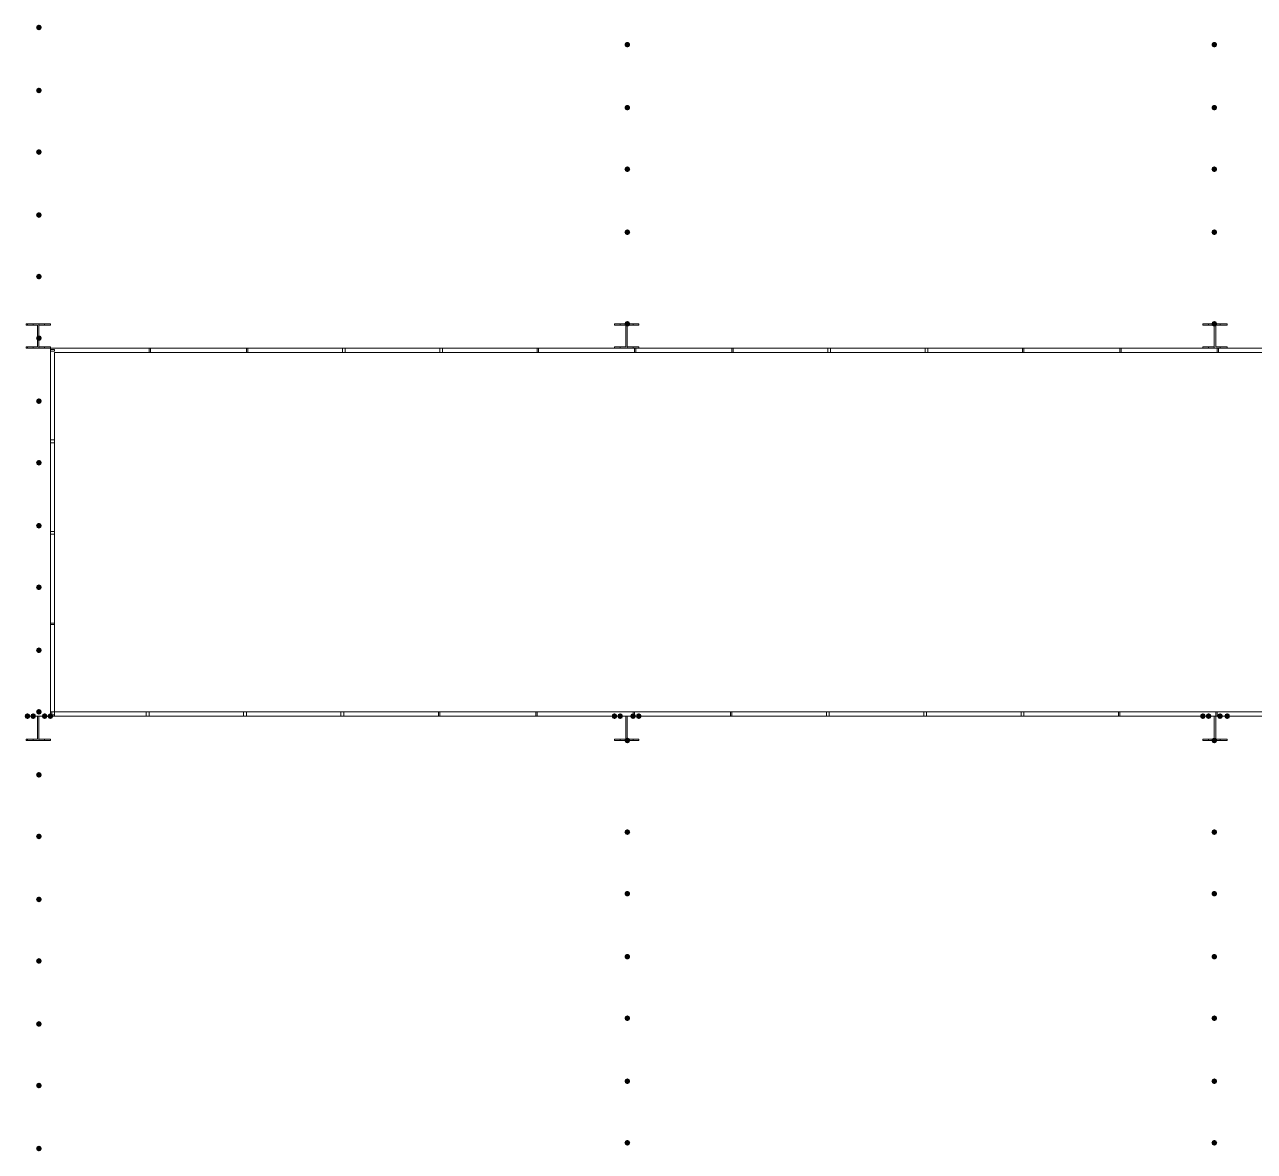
# Model space of a CAD drawing. Header units: millimetres. Extents: x 0 to 420, y 0 to 297.
# Drawn here: x 138.47 to 174.84, y 145.58 to 178.9 of the extents above; entities that cross this region are included whole.
import ezdxf

# ---------------------------------------------------------------- set-up
doc = ezdxf.new("R2010")
doc.units = ezdxf.units.MM

msp = doc.modelspace()

# ---------------------------------------------------------------- hatches: boundary and pattern name
for points in [[(138.980333, 178.816), (138.955463, 178.756204), (138.895667, 178.731333), (138.835871, 178.756204), (138.811, 178.816), (138.835871, 178.875796), (138.895667, 178.900667), (138.955462, 178.875796)], [(156.379333, 178.308), (156.354463, 178.248204), (156.294667, 178.223333), (156.234871, 178.248204), (156.21, 178.308), (156.234871, 178.367796), (156.294667, 178.392667), (156.354462, 178.367796)], [(173.736, 178.308), (173.711129, 178.248204), (173.651333, 178.223333), (173.591538, 178.248204), (173.566667, 178.308), (173.591537, 178.367796), (173.651333, 178.392667), (173.711129, 178.367796)], [(138.980333, 176.953333), (138.955463, 176.893537), (138.895667, 176.868667), (138.835871, 176.893537), (138.811, 176.953333), (138.835871, 177.013129), (138.895667, 177.038), (138.955462, 177.013129)], [(156.379333, 176.445333), (156.354463, 176.385537), (156.294667, 176.360667), (156.234871, 176.385537), (156.21, 176.445333), (156.234871, 176.505129), (156.294667, 176.53), (156.354462, 176.505129)], [(173.736, 176.445333), (173.711129, 176.385537), (173.651333, 176.360667), (173.591538, 176.385537), (173.566667, 176.445333), (173.591537, 176.505129), (173.651333, 176.53), (173.711129, 176.505129)], [(138.980333, 175.133), (138.955463, 175.073204), (138.895667, 175.048333), (138.835871, 175.073204), (138.811, 175.133), (138.835871, 175.192796), (138.895667, 175.217667), (138.955462, 175.192796)], [(156.379333, 174.625), (156.354463, 174.565204), (156.294667, 174.540333), (156.234871, 174.565204), (156.21, 174.625), (156.234871, 174.684796), (156.294667, 174.709667), (156.354462, 174.684796)], [(173.736, 174.625), (173.711129, 174.565204), (173.651333, 174.540333), (173.591538, 174.565204), (173.566667, 174.625), (173.591537, 174.684796), (173.651333, 174.709667), (173.711129, 174.684796)], [(138.980333, 173.270333), (138.955463, 173.210537), (138.895667, 173.185667), (138.835871, 173.210537), (138.811, 173.270333), (138.835871, 173.330129), (138.895667, 173.355), (138.955462, 173.330129)], [(156.379333, 172.762333), (156.354463, 172.702537), (156.294667, 172.677667), (156.234871, 172.702537), (156.21, 172.762333), (156.234871, 172.822129), (156.294667, 172.847), (156.354462, 172.822129)], [(173.736, 172.762333), (173.711129, 172.702537), (173.651333, 172.677667), (173.591538, 172.702537), (173.566667, 172.762333), (173.591537, 172.822129), (173.651333, 172.847), (173.711129, 172.822129)], [(138.980333, 171.45), (138.955463, 171.390204), (138.895667, 171.365333), (138.835871, 171.390204), (138.811, 171.45), (138.835871, 171.509796), (138.895667, 171.534667), (138.955462, 171.509796)], [(156.379333, 170.053), (156.354463, 169.993204), (156.294667, 169.968333), (156.234871, 169.993204), (156.21, 170.053), (156.234871, 170.112796), (156.294667, 170.137667), (156.354462, 170.112796)], [(173.736, 170.053), (173.711129, 169.993204), (173.651333, 169.968333), (173.591538, 169.993204), (173.566667, 170.053), (173.591537, 170.112796), (173.651333, 170.137667), (173.711129, 170.112796)], [(138.980333, 169.629667), (138.955463, 169.569871), (138.895667, 169.545), (138.835871, 169.569871), (138.811, 169.629667), (138.835871, 169.689462), (138.895667, 169.714333), (138.955462, 169.689463)], [(138.980333, 167.767), (138.955463, 167.707204), (138.895667, 167.682333), (138.835871, 167.707204), (138.811, 167.767), (138.835871, 167.826796), (138.895667, 167.851667), (138.955462, 167.826796)], [(138.980333, 165.946667), (138.955463, 165.886871), (138.895667, 165.862), (138.835871, 165.886871), (138.811, 165.946667), (138.835871, 166.006462), (138.895667, 166.031333), (138.955462, 166.006463)], [(138.980333, 164.084), (138.955463, 164.024204), (138.895667, 163.999333), (138.835871, 164.024204), (138.811, 164.084), (138.835871, 164.143796), (138.895667, 164.168667), (138.955462, 164.143796)], [(138.980333, 162.263667), (138.955463, 162.203871), (138.895667, 162.179), (138.835871, 162.203871), (138.811, 162.263667), (138.835871, 162.323462), (138.895667, 162.348333), (138.955462, 162.323463)], [(138.980333, 160.401), (138.955463, 160.341204), (138.895667, 160.316333), (138.835871, 160.341204), (138.811, 160.401), (138.835871, 160.460796), (138.895667, 160.485667), (138.955462, 160.460796)], [(138.980333, 158.580667), (138.955463, 158.520871), (138.895667, 158.496), (138.835871, 158.520871), (138.811, 158.580667), (138.835871, 158.640462), (138.895667, 158.665333), (138.955462, 158.640463)], [(138.641667, 158.453667), (138.616796, 158.393871), (138.557, 158.369), (138.497204, 158.393871), (138.472333, 158.453667), (138.497204, 158.513462), (138.557, 158.538333), (138.616796, 158.513463)], [(138.811, 158.453667), (138.786129, 158.393871), (138.726333, 158.369), (138.666538, 158.393871), (138.641667, 158.453667), (138.666537, 158.513462), (138.726333, 158.538333), (138.786129, 158.513463)], [(139.149667, 158.453667), (139.124796, 158.393871), (139.065, 158.369), (139.005204, 158.393871), (138.980333, 158.453667), (139.005204, 158.513462), (139.065, 158.538333), (139.124796, 158.513463)], [(139.319, 158.453667), (139.294129, 158.393871), (139.234333, 158.369), (139.174537, 158.393871), (139.149667, 158.453667), (139.174537, 158.513462), (139.234333, 158.538333), (139.294129, 158.513463)], [(155.998333, 158.453667), (155.973462, 158.393871), (155.913667, 158.369), (155.853871, 158.393871), (155.829, 158.453667), (155.853871, 158.513462), (155.913667, 158.538333), (155.973462, 158.513463)], [(156.167667, 158.453667), (156.142796, 158.393871), (156.083, 158.369), (156.023204, 158.393871), (155.998333, 158.453667), (156.023204, 158.513462), (156.083, 158.538333), (156.142796, 158.513463)], [(156.548667, 158.453667), (156.523796, 158.393871), (156.464, 158.369), (156.404204, 158.393871), (156.379333, 158.453667), (156.404204, 158.513462), (156.464, 158.538333), (156.523796, 158.513463)], [(156.718, 158.453667), (156.693129, 158.393871), (156.633333, 158.369), (156.573537, 158.393871), (156.548667, 158.453667), (156.573537, 158.513462), (156.633333, 158.538333), (156.693129, 158.513463)], [(173.397333, 158.453667), (173.372462, 158.393871), (173.312667, 158.369), (173.252871, 158.393871), (173.228, 158.453667), (173.252871, 158.513462), (173.312667, 158.538333), (173.372462, 158.513463)], [(173.566667, 158.453667), (173.541796, 158.393871), (173.482, 158.369), (173.422204, 158.393871), (173.397333, 158.453667), (173.422204, 158.513462), (173.482, 158.538333), (173.541796, 158.513463)], [(173.905333, 158.453667), (173.880462, 158.393871), (173.820667, 158.369), (173.760871, 158.393871), (173.736, 158.453667), (173.760871, 158.513462), (173.820667, 158.538333), (173.880462, 158.513463)], [(174.117, 158.453667), (174.092129, 158.393871), (174.032333, 158.369), (173.972537, 158.393871), (173.947667, 158.453667), (173.972537, 158.513462), (174.032333, 158.538333), (174.092129, 158.513463)], [(156.379333, 157.734), (156.354463, 157.674204), (156.294667, 157.649333), (156.234871, 157.674204), (156.21, 157.734), (156.234871, 157.793796), (156.294667, 157.818667), (156.354462, 157.793796)], [(173.736, 157.734), (173.711129, 157.674204), (173.651333, 157.649333), (173.591538, 157.674204), (173.566667, 157.734), (173.591537, 157.793796), (173.651333, 157.818667), (173.711129, 157.793796)], [(138.980333, 156.718), (138.955463, 156.658204), (138.895667, 156.633333), (138.835871, 156.658204), (138.811, 156.718), (138.835871, 156.777796), (138.895667, 156.802667), (138.955462, 156.777796)], [(138.980333, 154.897667), (138.955463, 154.837871), (138.895667, 154.813), (138.835871, 154.837871), (138.811, 154.897667), (138.835871, 154.957462), (138.895667, 154.982333), (138.955462, 154.957463)], [(156.379333, 155.024667), (156.354463, 154.964871), (156.294667, 154.94), (156.234871, 154.964871), (156.21, 155.024667), (156.234871, 155.084462), (156.294667, 155.109333), (156.354462, 155.084463)], [(173.736, 155.024667), (173.711129, 154.964871), (173.651333, 154.94), (173.591538, 154.964871), (173.566667, 155.024667), (173.591537, 155.084462), (173.651333, 155.109333), (173.711129, 155.084463)], [(138.980333, 153.035), (138.955463, 152.975204), (138.895667, 152.950333), (138.835871, 152.975204), (138.811, 153.035), (138.835871, 153.094796), (138.895667, 153.119667), (138.955462, 153.094796)], [(156.379333, 153.204333), (156.354463, 153.144537), (156.294667, 153.119667), (156.234871, 153.144537), (156.21, 153.204333), (156.234871, 153.264129), (156.294667, 153.289), (156.354462, 153.264129)], [(173.736, 153.204333), (173.711129, 153.144537), (173.651333, 153.119667), (173.591538, 153.144537), (173.566667, 153.204333), (173.591537, 153.264129), (173.651333, 153.289), (173.711129, 153.264129)], [(138.980333, 151.214667), (138.955463, 151.154871), (138.895667, 151.13), (138.835871, 151.154871), (138.811, 151.214667), (138.835871, 151.274462), (138.895667, 151.299333), (138.955462, 151.274463)], [(156.379333, 151.341667), (156.354463, 151.281871), (156.294667, 151.257), (156.234871, 151.281871), (156.21, 151.341667), (156.234871, 151.401462), (156.294667, 151.426333), (156.354462, 151.401463)], [(173.736, 151.341667), (173.711129, 151.281871), (173.651333, 151.257), (173.591538, 151.281871), (173.566667, 151.341667), (173.591537, 151.401462), (173.651333, 151.426333), (173.711129, 151.401463)], [(156.379333, 149.521333), (156.354463, 149.461537), (156.294667, 149.436667), (156.234871, 149.461537), (156.21, 149.521333), (156.234871, 149.581129), (156.294667, 149.606), (156.354462, 149.581129)], [(173.736, 149.521333), (173.711129, 149.461537), (173.651333, 149.436667), (173.591538, 149.461537), (173.566667, 149.521333), (173.591537, 149.581129), (173.651333, 149.606), (173.711129, 149.581129)], [(138.980333, 149.352), (138.955463, 149.292204), (138.895667, 149.267333), (138.835871, 149.292204), (138.811, 149.352), (138.835871, 149.411796), (138.895667, 149.436667), (138.955462, 149.411796)], [(156.379333, 147.658667), (156.354463, 147.598871), (156.294667, 147.574), (156.234871, 147.598871), (156.21, 147.658667), (156.234871, 147.718462), (156.294667, 147.743333), (156.354462, 147.718463)], [(173.736, 147.658667), (173.711129, 147.598871), (173.651333, 147.574), (173.591538, 147.598871), (173.566667, 147.658667), (173.591537, 147.718462), (173.651333, 147.743333), (173.711129, 147.718463)], [(138.980333, 147.531667), (138.955463, 147.471871), (138.895667, 147.447), (138.835871, 147.471871), (138.811, 147.531667), (138.835871, 147.591462), (138.895667, 147.616333), (138.955462, 147.591463)], [(156.379333, 145.838333), (156.354463, 145.778537), (156.294667, 145.753667), (156.234871, 145.778537), (156.21, 145.838333), (156.234871, 145.898129), (156.294667, 145.923), (156.354462, 145.898129)], [(173.736, 145.838333), (173.711129, 145.778537), (173.651333, 145.753667), (173.591538, 145.778537), (173.566667, 145.838333), (173.591537, 145.898129), (173.651333, 145.923), (173.711129, 145.898129)], [(138.980333, 145.669), (138.955463, 145.609204), (138.895667, 145.584333), (138.835871, 145.609204), (138.811, 145.669), (138.835871, 145.728796), (138.895667, 145.753667), (138.955462, 145.728796)]]:
    msp.add_hatch(color=7).paths.add_polyline_path(points, flags=0)

# ---------------------------------------------------------------- linework, layer by layer
at = {"color": 7, "lineweight": 0}
for points in [[(139.234333, 169.333333), (138.514667, 169.333333), (138.514667, 169.375667), (138.853333, 169.375667), (138.853333, 170.010667), (138.514667, 170.010667), (138.514667, 170.053), (139.234333, 170.053), (139.234333, 170.010667), (138.895667, 170.010667), (138.895667, 169.375667), (139.234333, 169.375667)], [(156.633333, 169.333333), (155.913667, 169.333333), (155.913667, 169.375667), (156.252333, 169.375667), (156.252333, 170.010667), (155.913667, 170.010667), (155.913667, 170.053), (156.633333, 170.053), (156.633333, 170.010667), (156.294667, 170.010667), (156.294667, 169.375667), (156.633333, 169.375667)], [(174.032333, 169.333333), (173.312667, 169.333333), (173.312667, 169.375667), (173.651333, 169.375667), (173.651333, 170.010667), (173.312667, 170.010667), (173.312667, 170.053), (174.032333, 170.053), (174.032333, 170.010667), (173.693667, 170.010667), (173.693667, 169.375667), (174.032333, 169.375667)], [(225.467333, 158.453667), (139.234333, 158.453667), (139.234333, 158.580667), (225.382667, 158.580667), (139.234333, 158.580667), (139.234333, 158.453667), (225.467333, 158.453667), (225.467333, 169.333333), (139.234333, 169.333333), (139.234333, 158.453667), (139.361333, 158.453667), (139.361333, 169.206333), (225.382667, 169.206333), (225.382667, 158.580667), (139.234333, 158.580667), (139.234333, 158.453667)], [(139.234333, 169.333333), (139.234333, 158.453667), (225.467333, 158.453667), (225.467333, 169.333333)], [(139.361333, 169.291), (139.319, 169.291), (139.276667, 169.291), (139.234333, 169.291), (139.234333, 169.248667), (139.276667, 169.248667), (139.319, 169.248667), (139.361333, 169.248667)], [(142.155333, 169.333333), (142.155333, 169.206333), (142.197667, 169.206333), (142.197667, 169.333333)], [(145.034, 169.333333), (145.034, 169.206333), (145.076333, 169.206333), (145.076333, 169.333333)], [(147.870333, 169.333333), (147.870333, 169.206333), (147.955, 169.206333), (147.955, 169.333333)], [(150.749, 169.333333), (150.749, 169.206333), (150.833667, 169.206333), (150.833667, 169.333333)], [(153.627667, 169.333333), (153.627667, 169.206333), (153.67, 169.206333), (153.67, 169.333333)], [(156.506333, 169.333333), (156.506333, 169.206333), (156.548667, 169.206333), (156.548667, 169.333333)], [(159.385, 169.333333), (159.385, 169.206333), (159.427333, 169.206333), (159.427333, 169.333333)], [(162.221333, 169.333333), (162.221333, 169.206333), (162.306, 169.206333), (162.306, 169.333333)], [(165.1, 169.333333), (165.1, 169.206333), (165.184667, 169.206333), (165.184667, 169.333333)], [(167.978667, 169.333333), (167.978667, 169.206333), (168.021, 169.206333), (168.021, 169.333333)], [(170.857333, 169.333333), (170.857333, 169.206333), (170.899667, 169.206333), (170.899667, 169.333333)], [(173.736, 169.333333), (173.736, 169.206333), (173.778333, 169.206333), (173.778333, 169.333333)], [(139.234333, 166.539333), (139.361333, 166.539333), (139.361333, 166.624), (139.234333, 166.624)], [(139.234333, 163.83), (139.361333, 163.83), (139.361333, 163.914667), (139.234333, 163.914667)], [(139.234333, 161.163), (139.361333, 161.163), (139.361333, 161.205333), (139.234333, 161.205333)], [(225.467333, 158.453667), (139.234333, 158.453667), (139.234333, 158.580667), (225.382667, 158.580667), (139.234333, 158.580667), (139.234333, 158.453667)], [(139.234333, 158.580667), (139.234333, 158.538333), (139.234333, 158.496), (139.234333, 158.453667), (139.276667, 158.496), (139.276667, 158.538333), (139.276667, 158.580667)], [(142.155333, 158.453667), (142.155333, 158.580667), (142.070667, 158.580667), (142.070667, 158.453667)], [(145.034, 158.453667), (145.034, 158.580667), (144.949333, 158.580667), (144.949333, 158.453667)], [(147.912667, 158.453667), (147.912667, 158.580667), (147.828, 158.580667), (147.828, 158.453667)], [(150.749, 158.453667), (150.749, 158.580667), (150.706667, 158.580667), (150.706667, 158.453667)], [(153.627667, 158.453667), (153.627667, 158.580667), (153.585333, 158.580667), (153.585333, 158.453667)], [(156.506333, 158.453667), (156.506333, 158.580667), (156.464, 158.580667), (156.464, 158.453667)], [(159.385, 158.453667), (159.385, 158.580667), (159.342667, 158.580667), (159.342667, 158.453667)], [(162.263667, 158.453667), (162.263667, 158.580667), (162.179, 158.580667), (162.179, 158.453667)], [(165.142333, 158.453667), (165.142333, 158.580667), (165.057667, 158.580667), (165.057667, 158.453667)], [(168.021, 158.453667), (168.021, 158.580667), (167.936333, 158.580667), (167.936333, 158.453667)], [(170.857333, 158.453667), (170.857333, 158.580667), (170.815, 158.580667), (170.815, 158.453667)], [(173.736, 158.453667), (173.736, 158.580667), (173.693667, 158.580667), (173.693667, 158.453667)], [(139.234333, 158.453667), (138.514667, 158.453667), (138.853333, 158.453667), (138.853333, 157.776333), (138.514667, 157.776333), (138.514667, 157.734), (139.234333, 157.734), (139.234333, 157.776333), (138.895667, 157.776333), (138.895667, 158.453667)], [(139.361333, 158.453667), (139.361333, 158.496), (139.319, 158.496), (139.276667, 158.496), (139.234333, 158.496), (139.234333, 158.453667), (139.276667, 158.453667), (139.319, 158.453667)], [(156.633333, 158.453667), (155.913667, 158.453667), (156.252333, 158.453667), (156.252333, 157.776333), (155.913667, 157.776333), (155.913667, 157.734), (156.633333, 157.734), (156.633333, 157.776333), (156.294667, 157.776333), (156.294667, 158.453667)], [(174.032333, 158.453667), (173.312667, 158.453667), (173.651333, 158.453667), (173.651333, 157.776333), (173.312667, 157.776333), (173.312667, 157.734), (174.032333, 157.734), (174.032333, 157.776333), (173.693667, 157.776333), (173.693667, 158.453667)]]:
    msp.add_lwpolyline(points, close=True, dxfattribs=at)
for points in [[(138.557, 170.010667), (138.557, 170.053)], [(138.726333, 170.010667), (138.726333, 170.053)], [(138.895667, 169.333333), (138.895667, 170.053)], [(139.065, 170.010667), (139.065, 170.053)], [(139.234333, 170.010667), (139.234333, 170.053)], [(155.913667, 170.010667), (155.913667, 170.053)], [(156.083, 170.010667), (156.083, 170.053)], [(156.294667, 169.333333), (156.294667, 170.053)], [(156.464, 170.010667), (156.464, 170.053)], [(156.633333, 170.010667), (156.633333, 170.053)], [(173.312667, 170.010667), (173.312667, 170.053)], [(173.482, 170.010667), (173.482, 170.053)], [(173.651333, 169.333333), (173.651333, 170.053)], [(173.820667, 170.010667), (173.820667, 170.053)], [(174.032333, 170.010667), (174.032333, 170.053)], [(138.557, 169.333333), (138.557, 169.375667)], [(138.726333, 169.333333), (138.726333, 169.375667)], [(139.065, 169.333333), (139.065, 169.375667)], [(139.234333, 169.333333), (139.234333, 169.375667)], [(139.234333, 169.333333), (139.234333, 158.453667), (139.361333, 158.453667), (139.361333, 169.206333)], [(139.234333, 169.333333), (225.467333, 169.333333), (139.234333, 169.333333), (139.234333, 158.453667), (139.361333, 158.453667), (139.361333, 169.206333), (225.382667, 169.206333), (139.361333, 169.206333)], [(139.234333, 169.333333), (139.234333, 158.453667), (139.361333, 158.453667), (139.361333, 169.206333)], [(139.234333, 169.333333), (225.467333, 169.333333), (139.234333, 169.333333), (139.234333, 158.453667), (139.361333, 158.453667), (139.361333, 169.206333), (225.382667, 169.206333), (139.361333, 169.206333)], [(225.467333, 169.333333), (139.234333, 169.333333), (139.234333, 158.453667)], [(139.234333, 158.453667), (225.467333, 158.453667), (225.467333, 169.333333)], [(155.913667, 169.333333), (155.913667, 169.375667)], [(156.083, 169.333333), (156.083, 169.375667)], [(156.464, 169.333333), (156.464, 169.375667)], [(156.633333, 169.333333), (156.633333, 169.375667)], [(173.312667, 169.333333), (173.312667, 169.375667)], [(173.482, 169.333333), (173.482, 169.375667)], [(173.820667, 169.333333), (173.820667, 169.375667)], [(174.032333, 169.333333), (174.032333, 169.375667)], [(138.895667, 158.453667), (138.895667, 157.734)], [(156.294667, 158.453667), (156.294667, 157.734)], [(173.651333, 158.453667), (173.651333, 157.734)], [(138.557, 157.776333), (138.557, 157.734)], [(138.726333, 157.776333), (138.726333, 157.734)], [(139.065, 157.776333), (139.065, 157.734)], [(139.234333, 157.776333), (139.234333, 157.734)], [(155.913667, 157.776333), (155.913667, 157.734)], [(156.083, 157.776333), (156.083, 157.734)], [(156.464, 157.776333), (156.464, 157.734)], [(156.633333, 157.776333), (156.633333, 157.734)], [(173.312667, 157.776333), (173.312667, 157.734)], [(173.482, 157.776333), (173.482, 157.734)], [(173.820667, 157.776333), (173.820667, 157.734)], [(174.032333, 157.776333), (174.032333, 157.734)]]:
    msp.add_lwpolyline(points, dxfattribs=at)
at = {"color": 254, "lineweight": 0}
msp.add_lwpolyline([(225.467333, 169.333333), (225.467333, 158.453667), (139.234333, 158.453667), (139.234333, 169.333333)], close=True, dxfattribs=at)
at = {"color": 8, "lineweight": 0}
msp.add_lwpolyline([(225.467333, 169.333333), (225.467333, 158.453667), (139.234333, 158.453667), (139.234333, 169.333333)], close=True, dxfattribs=at)

doc.saveas('drawing.dxf')
